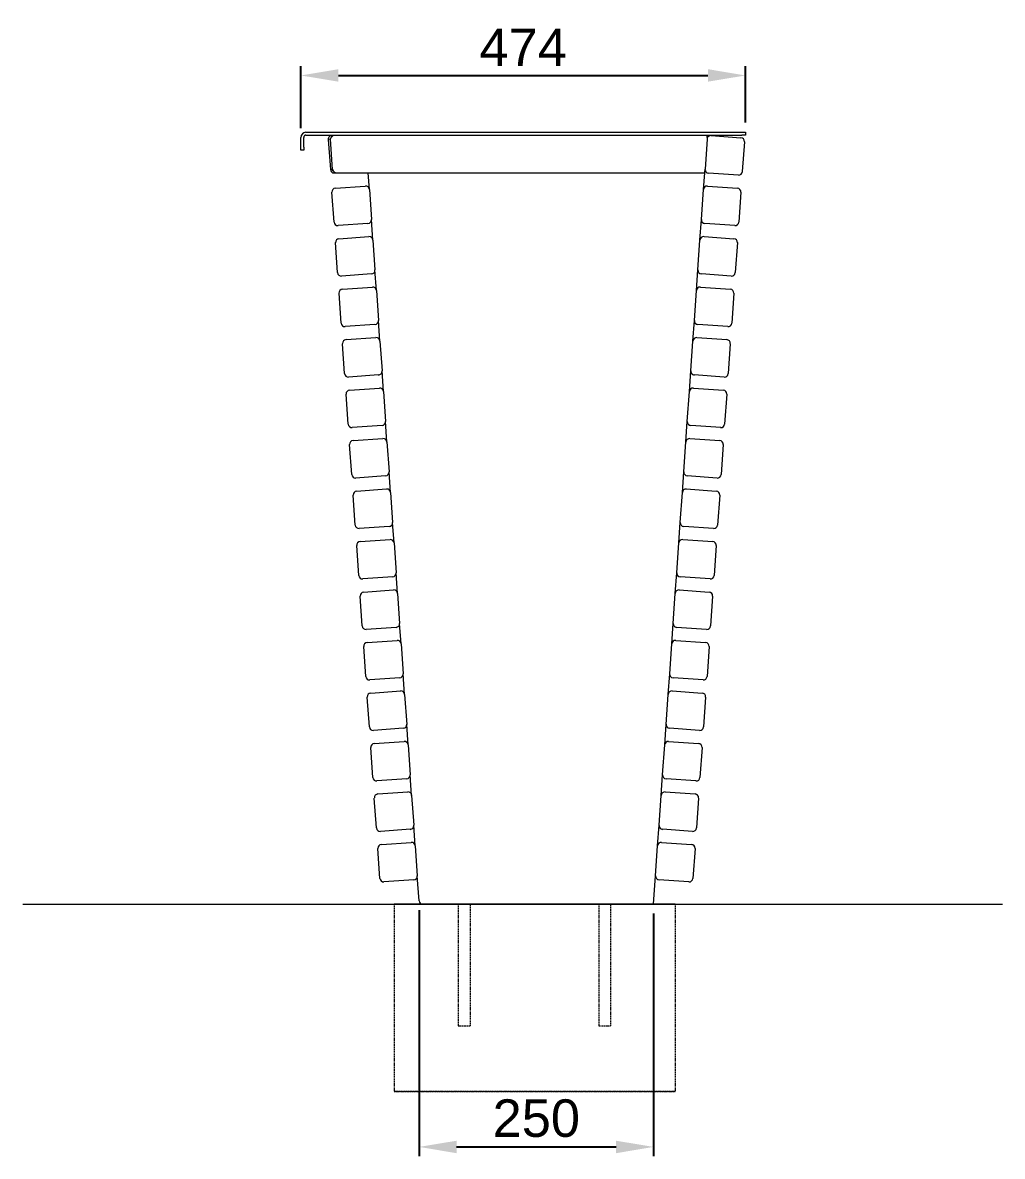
# Model space of a CAD drawing. Header units: millimetres. Extents: x -318 to 3804, y 278 to 3423.
# Drawn here: x 2756 to 3801, y 2214 to 3423 of the extents above; entities that cross this region are included whole.
import ezdxf

# ---------------------------------------------------------------- set-up
doc = ezdxf.new("R2010")
doc.units = ezdxf.units.MM
doc.linetypes.add('HIDDEN', pattern=[1.905, 1.27, -0.635])
for name, color, linetype, lineweight in [('ZANO_R', 7, 'Continuous', 0), ('ZANO_R_przerywana', 7, 'HIDDEN', 0), ('ZANO_W', 1, 'Continuous', 0)]:
    doc.layers.add(name, color=color, linetype=linetype, lineweight=lineweight)
doc.styles.get("Standard").update_dxf_attribs({"font": 'ARIALUNI.TTF'})
doc.dimstyles.new('pl i ang', dxfattribs={"dimtxt": 50, "dimasz": 50, "dimexe": 1.25, "dimexo": 0.625, "dimgap": 10, "dimtad": 1, "dimtoh": 1, "dimtxsty": 'Standard', "dimcen": 2.5, "dimclrd": 1, "dimclre": 1, "dimclrt": 1, "dimadec": 0, "dimazin": 0, "dimtfac": 1, "dimtmove": 0, "dimatfit": 3, "dimfxl": 1, "dimarcsym": 1})

# ---------------------------------------------------------------- blocks, each defined once
blk = doc.blocks.new('*D407')
at = {"layer": 'ZANO_W', "color": 1, "lineweight": -2}
for p, q in [((3178.7, 2476.6), (3178.7, 2214.2)), ((3428.7, 2473), (3428.7, 2214.2)), ((3218.7, 2224.2), (3388.7, 2224.2))]:
    blk.add_line(p, q, dxfattribs=at)
at = {"layer": 'ZANO_W', "color": 1}
for points in [[(3218.7, 2230.8), (3218.7, 2217.5), (3178.7, 2224.2)], [(3388.7, 2217.5), (3388.7, 2230.8), (3428.7, 2224.2)]]:
    blk.add_solid(points, dxfattribs=at)
at = {"layer": 'ZANO_W', "color": 1, "insert": (3303.7, 2254.6), "char_height": 40, "attachment_point": 5}
blk.add_mtext('250', dxfattribs=at)
blk = doc.blocks.new('*D408')
at = {"layer": 'ZANO_W', "color": 1, "lineweight": -2}
for p, q in [((3052.7, 3310.3), (3052.7, 3376.3)), ((3526.7, 3316), (3526.7, 3376.3)), ((3092.7, 3366.3), (3486.7, 3366.3))]:
    blk.add_line(p, q, dxfattribs=at)
at = {"layer": 'ZANO_W', "color": 1}
for points in [[(3092.7, 3373), (3092.7, 3359.7), (3052.7, 3366.3)], [(3486.7, 3359.7), (3486.7, 3373), (3526.7, 3366.3)]]:
    blk.add_solid(points, dxfattribs=at)
at = {"layer": 'ZANO_W', "color": 1, "insert": (3289.7, 3396.3), "char_height": 40, "attachment_point": 5}
blk.add_mtext('474', dxfattribs=at)

msp = doc.modelspace()

# ---------------------------------------------------------------- linework, layer by layer
at = {"layer": 'ZANO_R'}
for p, q in [((3052.7, 3289.7), (3052.7, 3300.3)), ((3052.7, 3294.7), (3052.7, 3300.3)), ((3055.7, 3289.7), (3055.7, 3300.3)), ((3058.1, 3305.7), (3522.7, 3305.7)), ((3058.1, 3302.7), (3522.7, 3302.7)), ((3058.1, 3302.7), (3069.7, 3302.7)), ((3069.7, 3305.7), (3522.7, 3306)), ((3085.6, 3301), (3085.6, 3302.2)), ((3120.1, 3302.2), (3085.6, 3302.2)), ((3486, 3302.2), (3087.5, 3302.2)), ((3120.1, 3302.2), (3120.1, 3302.2)), ((3486, 3300.2), (3486, 3302.2)), ((3490, 3302.2), (3521.9, 3299.9)), ((3522.7, 3305.7), (3526.7, 3305.7)), ((3526.7, 3302.7), (3522.7, 3302.7)), ((3526.7, 3306), (3526.7, 3305.7)), ((3526.7, 3305.7), (3526.7, 3302.7)), ((3052.7, 3286.7), (3052.7, 3289.7)), ((3055.7, 3289.7), (3055.7, 3294.7)), ((3055.7, 3289.7), (3055.7, 3286.7)), ((3083.9, 3298.3), (3081.9, 3298.1)), ((3081.9, 3298.1), (3084.1, 3266)), ((3083.8, 3298.3), (3083.8, 3298.4)), ((3083.9, 3298.3), (3086.1, 3266.1)), ((3485.8, 3298.4), (3483.6, 3266.3)), ((3525.6, 3295.7), (3523.3, 3263.8)), ((3055.7, 3286.7), (3052.7, 3286.7)), ((3055.7, 3286.7), (3052.7, 3286.7)), ((3052.7, 3286.7), (3052.7, 3286.7)), ((3086.1, 3266.1), (3084.1, 3266)), ((3087.9, 3263.9), (3087.9, 3262.5)), ((3087.9, 3262.5), (3099.3, 3262.5)), ((3090.1, 3262.5), (3483.3, 3262.5)), ((3099.3, 3262.5), (3099.3, 3262.5)), ((3125.7, 3244.7), (3124.4, 3262.5)), ((3482, 3244.7), (3483.2, 3262.5)), ((3519.1, 3260.1), (3487.2, 3262.3)), ((3088.1, 3210), (3085.8, 3241.9)), ((3089.5, 3246.1), (3121.4, 3248.4)), ((3125.7, 3244.7), (3127.9, 3212.8)), ((3479.7, 3212.8), (3482, 3244.7)), ((3486.2, 3248.4), (3518.1, 3246.1)), ((3521.8, 3241.9), (3519.6, 3210)), ((3124.2, 3208.5), (3092.3, 3206.3)), ((3129.5, 3190.8), (3127.9, 3212.8)), ((3478.2, 3190.8), (3479.7, 3212.8)), ((3515.3, 3206.3), (3483.4, 3208.5)), ((3093.3, 3192.3), (3125.2, 3194.5)), ((3129.5, 3190.8), (3131.7, 3159)), ((3476, 3159), (3478.2, 3190.8)), ((3482.5, 3194.5), (3514.3, 3192.3)), ((3091.8, 3156.2), (3089.6, 3188.1)), ((3518.1, 3188.1), (3515.8, 3156.2)), ((3128, 3154.7), (3096.1, 3152.5)), ((3133.2, 3137), (3131.7, 3159)), ((3474.4, 3137), (3476, 3159)), ((3511.6, 3152.5), (3479.7, 3154.7)), ((3095.6, 3102.4), (3093.4, 3134.2)), ((3097.1, 3138.5), (3129, 3140.7)), ((3133.2, 3137), (3135.4, 3105.1)), ((3472.2, 3105.1), (3474.4, 3137)), ((3478.7, 3140.7), (3510.6, 3138.5)), ((3514.3, 3134.2), (3512.1, 3102.4)), ((3131.7, 3100.9), (3099.8, 3098.6)), ((3137, 3083.2), (3135.4, 3105.1)), ((3470.7, 3083.2), (3472.2, 3105.1)), ((3507.8, 3098.6), (3475.9, 3100.9)), ((3100.8, 3084.7), (3132.7, 3086.9)), ((3137, 3083.2), (3139.2, 3051.3)), ((3468.4, 3051.3), (3470.7, 3083.2)), ((3474.9, 3086.9), (3506.8, 3084.7)), ((3099.3, 3048.5), (3097.1, 3080.4)), ((3510.5, 3080.4), (3508.3, 3048.5)), ((3135.5, 3047.1), (3103.6, 3044.8)), ((3140.7, 3029.4), (3139.2, 3051.3)), ((3466.9, 3029.4), (3468.4, 3051.3)), ((3504, 3044.8), (3472.1, 3047.1)), ((3103.1, 2994.7), (3100.9, 3026.6)), ((3104.6, 3030.9), (3136.5, 3033.1)), ((3140.7, 3029.4), (3143, 2997.5)), ((3464.7, 2997.5), (3466.9, 3029.4)), ((3471.2, 3033.1), (3503.1, 3030.9)), ((3506.8, 3026.6), (3504.5, 2994.7)), ((3144.5, 2975.6), (3143, 2997.5)), ((3463.1, 2975.6), (3464.7, 2997.5)), ((3139.3, 2993.3), (3107.4, 2991)), ((3500.3, 2991), (3468.4, 2993.3)), ((3106.9, 2940.9), (3104.6, 2972.8)), ((3108.4, 2977.1), (3140.2, 2979.3)), ((3144.5, 2975.6), (3146.7, 2943.7)), ((3460.9, 2943.7), (3463.1, 2975.6)), ((3467.4, 2979.3), (3499.3, 2977.1)), ((3503, 2972.8), (3500.8, 2940.9)), ((3143, 2939.4), (3111.1, 2937.2)), ((3148.3, 2921.8), (3146.7, 2943.7)), ((3459.4, 2921.8), (3460.9, 2943.7)), ((3496.5, 2937.2), (3464.6, 2939.4)), ((3112.1, 2923.3), (3144, 2925.5)), ((3463.6, 2925.5), (3495.5, 2923.3)), ((3110.6, 2887.1), (3108.4, 2919)), ((3148.3, 2921.8), (3150.5, 2889.9)), ((3457.1, 2889.9), (3459.4, 2921.8)), ((3499.2, 2919), (3497, 2887.1)), ((3152, 2868), (3150.5, 2889.9)), ((3455.6, 2868), (3457.1, 2889.9)), ((3146.8, 2885.6), (3114.9, 2883.4)), ((3492.7, 2883.4), (3460.9, 2885.6)), ((3114.4, 2833.3), (3112.2, 2865.2)), ((3115.9, 2869.4), (3147.8, 2871.7)), ((3152, 2868), (3154.3, 2836.1)), ((3453.4, 2836.1), (3455.6, 2868)), ((3459.9, 2871.7), (3491.8, 2869.4)), ((3495.5, 2865.2), (3493.2, 2833.3)), ((3150.6, 2831.8), (3118.7, 2829.6)), ((3155.8, 2814.2), (3154.3, 2836.1)), ((3451.9, 2814.2), (3453.4, 2836.1)), ((3489, 2829.6), (3457.1, 2831.8)), ((3119.6, 2815.6), (3151.5, 2817.9)), ((3456.1, 2817.9), (3488, 2815.6)), ((3118.2, 2779.5), (3115.9, 2811.4)), ((3155.8, 2814.2), (3158, 2782.3)), ((3449.6, 2782.3), (3451.9, 2814.2)), ((3491.7, 2811.4), (3489.5, 2779.5)), ((3159.6, 2760.3), (3158, 2782.3)), ((3448.1, 2760.3), (3449.6, 2782.3)), ((3154.3, 2778), (3122.4, 2775.8)), ((3485.2, 2775.8), (3453.3, 2778)), ((3121.9, 2725.7), (3119.7, 2757.6)), ((3123.4, 2761.8), (3155.3, 2764.1)), ((3159.6, 2760.3), (3161.8, 2728.5)), ((3445.9, 2728.5), (3448.1, 2760.3)), ((3452.4, 2764.1), (3484.2, 2761.8)), ((3487.9, 2757.6), (3485.7, 2725.7)), ((3158.1, 2724.2), (3126.2, 2722)), ((3163.3, 2706.5), (3161.8, 2728.5)), ((3444.3, 2706.5), (3445.9, 2728.5)), ((3481.5, 2722), (3449.6, 2724.2)), ((3127.2, 2708), (3159.1, 2710.2)), ((3448.6, 2710.2), (3480.5, 2708)), ((3125.7, 2671.9), (3123.5, 2703.7)), ((3163.3, 2706.5), (3165.5, 2674.6)), ((3442.1, 2674.6), (3444.3, 2706.5)), ((3484.2, 2703.7), (3482, 2671.9)), ((3167.1, 2652.7), (3165.5, 2674.6)), ((3440.6, 2652.7), (3442.1, 2674.6)), ((3161.8, 2670.4), (3130, 2668.1)), ((3477.7, 2668.1), (3445.8, 2670.4)), ((3129.5, 2618), (3127.2, 2649.9)), ((3130.9, 2654.2), (3162.8, 2656.4)), ((3167.1, 2652.7), (3169.3, 2620.8)), ((3438.3, 2620.8), (3440.6, 2652.7)), ((3444.8, 2656.4), (3476.7, 2654.2)), ((3480.4, 2649.9), (3478.2, 2618)), ((3165.6, 2616.6), (3133.7, 2614.3)), ((3170.8, 2598.9), (3169.3, 2620.8)), ((3436.8, 2598.9), (3438.3, 2620.8)), ((3473.9, 2614.3), (3442, 2616.6)), ((3134.7, 2600.4), (3166.6, 2602.6)), ((3170.8, 2598.9), (3173.1, 2567)), ((3434.6, 2567), (3436.8, 2598.9)), ((3441.1, 2602.6), (3473, 2600.4)), ((3133.2, 2564.2), (3131, 2596.1)), ((3476.7, 2596.1), (3474.4, 2564.2)), ((3169.4, 2562.8), (3137.5, 2560.5)), ((3174.6, 2545.1), (3173.1, 2567)), ((3433, 2545.1), (3434.6, 2567)), ((3470.2, 2560.5), (3438.3, 2562.8)), ((3137, 2510.4), (3134.7, 2542.3)), ((3138.5, 2546.6), (3170.3, 2548.8)), ((3174.6, 2545.1), (3176.8, 2513.2)), ((3430.8, 2513.2), (3433, 2545.1)), ((3437.3, 2548.8), (3469.2, 2546.6)), ((3472.9, 2542.3), (3470.7, 2510.4)), ((3173.1, 2508.9), (3141.2, 2506.7)), ((3178.7, 2486.6), (3176.8, 2513.2)), ((3428.7, 2483), (3430.8, 2513.2)), ((3466.4, 2506.7), (3434.5, 2508.9)), ((2756.1, 2483), (3800.6, 2483)), ((3152, 2483), (3451.7, 2483)), ((3451.7, 2483), (3152, 2483)), ((3233.4, 2483), (3220.4, 2483)), ((3383.2, 2483), (3370.3, 2483))]:
    msp.add_line(p, q, dxfattribs=at)
at = {"layer": 'ZANO_R', "flags": 128}
for points in [[(3087.5, 3302.2), (3086.6, 3301.9), (3085.7, 3301), (3084.7, 3299.8), (3083.8, 3298.4)], [(3522.7, 3306), (3523.5, 3306), (3524.2, 3306), (3524.9, 3306), (3525.5, 3306), (3526, 3306), (3526.4, 3306), (3526.6, 3306), (3526.7, 3306)], [(3055.7, 3289.7), (3055.7, 3289.1), (3055.7, 3288.5), (3055.7, 3288), (3055.7, 3287.6), (3055.7, 3287.2), (3055.7, 3286.9), (3055.7, 3286.7), (3055.7, 3286.7)], [(3086.1, 3266.3), (3087.1, 3264.8), (3088.2, 3263.5), (3089.2, 3262.7), (3090.1, 3262.5)]]:
    msp.add_lwpolyline(points, dxfattribs=at)
at = {"layer": 'ZANO_R'}
for centre, radius, start, end in [((3058.1, 3300.3), 5.39, 90, 180), ((3058.1, 3300.3), 5.39, 154.199, 180.0377), ((3058.1, 3300.3), 2.4, 90, 180), ((3058.1, 3300.3), 2.4, 90.0377, 161.7699), ((3085.6, 3298.4), 3.8, 89.9997, 184.0003), ((3085.6, 3298.4), 1.74, 114.4217, 184.7492), ((3489.7, 3298.2), 4, 86, 167.7208), ((3546.8, 3298.3), 60.9, 176.3172, 179.8885), ((3521.6, 3296), 4, 356, 86), ((3087.9, 3266.2), 3.8, 184.0008, 269.9996), ((3087.7, 3266.1), 1.62, 180.8435, 254.9934), ((3454.5, 3266.4), 29.1, 352.2534, 359.7463), ((3487.5, 3266.3), 4, 187.103, 266), ((3519.4, 3264.1), 4, 266, 356), ((3089.8, 3242.1), 4, 94, 184), ((3121.7, 3244.4), 4, 4, 94), ((3485.9, 3244.4), 4, 86, 176), ((3517.8, 3242.1), 4, 356, 86), ((3092, 3210.3), 4, 184, 274), ((3123.9, 3212.5), 4, 274, 4), ((3483.7, 3212.5), 4, 176, 266), ((3515.6, 3210.3), 4, 266, 356), ((3093.6, 3188.3), 4, 94, 184), ((3125.5, 3190.6), 4, 4, 94), ((3482.2, 3190.6), 4, 86, 176), ((3514.1, 3188.3), 4, 356, 86), ((3095.8, 3156.4), 4, 184, 274), ((3127.7, 3158.7), 4, 274, 4), ((3479.9, 3158.7), 4, 176, 266), ((3511.8, 3156.4), 4, 266, 356), ((3097.3, 3134.5), 4, 94, 184), ((3129.2, 3136.8), 4, 4, 94), ((3478.4, 3136.8), 4, 86, 176), ((3510.3, 3134.5), 4, 356, 86), ((3099.6, 3102.6), 4, 184, 274), ((3131.5, 3104.9), 4, 274, 4), ((3476.2, 3104.9), 4, 176, 266), ((3508.1, 3102.6), 4, 266, 356), ((3101.1, 3080.7), 4, 94, 184), ((3133, 3082.9), 4, 4, 94), ((3474.7, 3082.9), 4, 86, 176), ((3506.5, 3080.7), 4, 356, 86), ((3103.3, 3048.8), 4, 184, 274), ((3135.2, 3051), 4, 274, 4), ((3472.4, 3051), 4, 176, 266), ((3504.3, 3048.8), 4, 266, 356), ((3136.8, 3029.1), 4, 4, 94), ((3470.9, 3029.1), 4, 86, 176), ((3104.9, 3026.9), 4, 94, 184), ((3502.8, 3026.9), 4, 356, 86), ((3139, 2997.2), 4, 274, 4), ((3468.7, 2997.2), 4, 176, 266), ((3107.1, 2995), 4, 184, 274), ((3500.5, 2995), 4, 266, 356), ((3108.6, 2973.1), 4, 94, 184), ((3140.5, 2975.3), 4, 4, 94), ((3467.1, 2975.3), 4, 86, 176), ((3499, 2973.1), 4, 356, 86), ((3110.9, 2941.2), 4, 184, 274), ((3142.7, 2943.4), 4, 274, 4), ((3464.9, 2943.4), 4, 176, 266), ((3496.8, 2941.2), 4, 266, 356), ((3144.3, 2921.5), 4, 4, 94), ((3463.4, 2921.5), 4, 86, 176), ((3112.4, 2919.3), 4, 94, 184), ((3495.3, 2919.3), 4, 356, 86), ((3146.5, 2889.6), 4, 274, 4), ((3461.1, 2889.6), 4, 176, 266), ((3114.6, 2887.4), 4, 184, 274), ((3493, 2887.4), 4, 266, 356), ((3116.2, 2865.5), 4, 94, 184), ((3148, 2867.7), 4, 4, 94), ((3459.6, 2867.7), 4, 86, 176), ((3491.5, 2865.5), 4, 356, 86), ((3118.4, 2833.6), 4, 184, 274), ((3150.3, 2835.8), 4, 274, 4), ((3457.4, 2835.8), 4, 176, 266), ((3489.3, 2833.6), 4, 266, 356), ((3119.9, 2811.6), 4, 94, 184), ((3151.8, 2813.9), 4, 4, 94), ((3455.8, 2813.9), 4, 86, 176), ((3487.7, 2811.6), 4, 356, 86), ((3122.1, 2779.8), 4, 184, 274), ((3154, 2782), 4, 274, 4), ((3453.6, 2782), 4, 176, 266), ((3485.5, 2779.8), 4, 266, 356), ((3123.7, 2757.8), 4, 94, 184), ((3155.6, 2760.1), 4, 4, 94), ((3452.1, 2760.1), 4, 86, 176), ((3484, 2757.8), 4, 356, 86), ((3125.9, 2725.9), 4, 184, 274), ((3157.8, 2728.2), 4, 274, 4), ((3449.8, 2728.2), 4, 176, 266), ((3481.7, 2725.9), 4, 266, 356), ((3127.4, 2704), 4, 94, 184), ((3159.3, 2706.3), 4, 4, 94), ((3448.3, 2706.3), 4, 86, 176), ((3480.2, 2704), 4, 356, 86), ((3129.7, 2672.1), 4, 184, 274), ((3161.6, 2674.4), 4, 274, 4), ((3446.1, 2674.4), 4, 176, 266), ((3478, 2672.1), 4, 266, 356), ((3131.2, 2650.2), 4, 94, 184), ((3163.1, 2652.4), 4, 4, 94), ((3444.5, 2652.4), 4, 86, 176), ((3476.4, 2650.2), 4, 356, 86), ((3133.4, 2618.3), 4, 184, 274), ((3165.3, 2620.6), 4, 274, 4), ((3442.3, 2620.6), 4, 176, 266), ((3474.2, 2618.3), 4, 266, 356), ((3135, 2596.4), 4, 94, 184), ((3166.9, 2598.6), 4, 4, 94), ((3440.8, 2598.6), 4, 86, 176), ((3472.7, 2596.4), 4, 356, 86), ((3137.2, 2564.5), 4, 184, 274), ((3169.1, 2566.7), 4, 274, 4), ((3438.6, 2566.7), 4, 176, 266), ((3470.4, 2564.5), 4, 266, 356), ((3138.7, 2542.6), 4, 94, 184), ((3170.6, 2544.8), 4, 4, 94), ((3437, 2544.8), 4, 86, 176), ((3468.9, 2542.6), 4, 356, 86), ((3141, 2510.7), 4, 184, 274), ((3172.9, 2512.9), 4, 274, 4), ((3434.8, 2512.9), 4, 176, 266), ((3466.7, 2510.7), 4, 266, 356), ((3182.5, 2486.8), 3.8, 184, 270)]:
    msp.add_arc(centre, radius, start, end, dxfattribs=at)
at = {"layer": 'ZANO_R_przerywana'}
for p, q in [((3152, 2483), (3152, 2283.2)), ((3152, 2483), (3152, 2283.2)), ((3220.4, 2483), (3220.4, 2353.2)), ((3233.4, 2353.2), (3233.4, 2483)), ((3370.2, 2483), (3370.2, 2353.2)), ((3383.2, 2353.2), (3383.2, 2483)), ((3451.7, 2483), (3451.7, 2283.2)), ((3451.7, 2483), (3451.7, 2283.2)), ((3220.4, 2353.2), (3233.4, 2353.2)), ((3370.2, 2353.2), (3383.2, 2353.2)), ((3152, 2283.2), (3451.7, 2283.2)), ((3451.7, 2283.2), (3152, 2283.2))]:
    msp.add_line(p, q, dxfattribs=at)

# ---------------------------------------------------------------- dimensions: what is measured, and where the dimension line sits
at = {"layer": 'ZANO_W'}
for base, p1, p2, picture, middle in [((3526.7, 3366.3), (3052.7, 3300.3), (3526.7, 3306), '*D408', (3289.7, 3396.3)), ((3428.7, 2224.2), (3178.7, 2486.6), (3428.7, 2483), '*D407', (3303.7, 2254.6))]:
    dim = msp.add_linear_dim(base=base, p1=p1, p2=p2, dimstyle='pl i ang', override={"dimtxt": 40, "dimasz": 40, "dimexe": 10, "dimexo": 10, "dimtoh": 0, "dimdec": 0, "dimtdec": 0, "dimtmove": 1}, dxfattribs=at)
    dim.commit()
    dim.dimension.update_dxf_attribs({"geometry": picture, "text_midpoint": middle})

doc.saveas('drawing.dxf')
